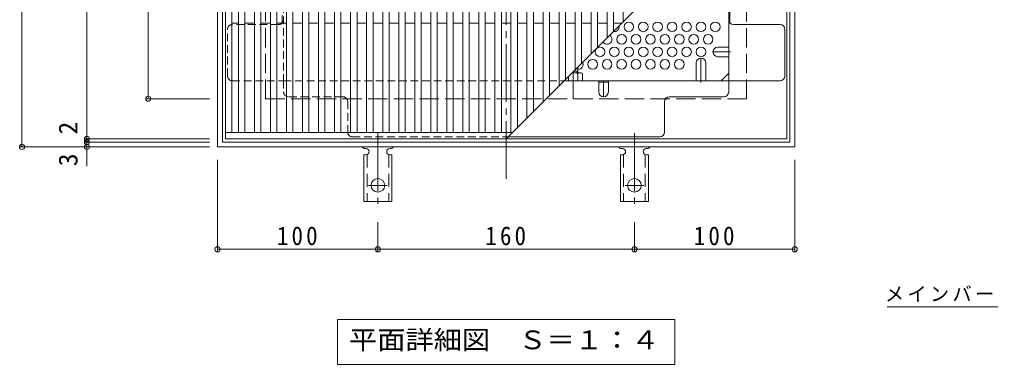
# Model space of a CAD drawing. Units: millimetres at full size, sheet at 1:4. Extents: x -822 to 976, y -780 to 766.
# Drawn here: x -798 to -193, y 128 to 343 of the extents above; entities that cross this region are included whole.
import ezdxf
from ezdxf.enums import TextEntityAlignment as Align

# ---------------------------------------------------------------- set-up
doc = ezdxf.new("R2010")
doc.units = ezdxf.units.MM
doc.header["$LTSCALE"] = 4
doc.header["$PDMODE"] = 32
doc.header["$PDSIZE"] = 3.2
for name, pattern in [('CHAIN1', [8, 5, -1, 1, -1]), ('CHAIN2', [12, 9, -1, 1, -1]), ('DASHED1', [1.8, 1.2, -0.6]), ('DASHED2', [3, 2, -1]), ('DASHED3', [4, 3, -1])]:
    doc.linetypes.add(name, pattern=pattern)
for name, color, linetype, lineweight in [('A-1', 2, 'DASHED3', 9), ('A-2', 3, 'Continuous', 9), ('A-4', 7, 'Continuous', 9), ('A-5', 7, 'Continuous', 9), ('A-6', 2, 'Continuous', 9), ('A-7', 2, 'Continuous', 9), ('A-8', 2, 'Continuous', 9), ('A-A', 3, 'Continuous', 9), ('A-B', 2, 'Continuous', 9), ('F-5_F-5ﾚｲﾔ', 7, 'Continuous', 9)]:
    doc.layers.add(name, color=color, linetype=linetype, lineweight=lineweight)
doc.styles.add('ＭＳ ゴシック', font='')
doc.styles.get('ＭＳ ゴシック').set_extended_font_data('MS Gothic')

msp = doc.modelspace()

# ---------------------------------------------------------------- linework, layer by layer
at = {"layer": 'A-1'}
for p, q in [((-644.713, 593.162), (-644.713, 293.162)), ((-344.713, 593.162), (-344.713, 293.162)), ((-344.713, 293.162), (-644.713, 293.162))]:
    msp.add_line(p, q, dxfattribs=at)
at = {"layer": 'A-1', "linetype": 'Continuous'}
for points in [[(-674.713, 623.162), (-674.713, 263.162), (-314.713, 263.162), (-314.713, 623.162)], [(-671.713, 620.162), (-671.713, 266.162), (-317.713, 266.162), (-317.713, 620.162)]]:
    msp.add_lwpolyline(points, close=True, dxfattribs=at)
at = {"layer": 'A-2'}
for p, q in [((-669.713, 618.161), (-669.713, 268.161)), ((-319.713, 618.161), (-319.713, 268.162)), ((-665.713, 614.161), (-665.713, 272.161)), ((-661.713, 614.161), (-661.713, 272.161)), ((-657.713, 614.161), (-657.713, 272.161)), ((-651.713, 614.161), (-651.713, 272.161)), ((-647.713, 614.161), (-647.713, 272.161)), ((-641.713, 614.161), (-641.713, 272.161)), ((-637.713, 614.161), (-637.713, 272.161)), ((-631.713, 614.161), (-631.713, 272.161)), ((-627.713, 614.161), (-627.713, 272.161)), ((-621.713, 614.161), (-621.713, 272.161)), ((-617.713, 614.161), (-617.713, 272.161)), ((-611.713, 614.161), (-611.713, 272.161)), ((-607.713, 614.161), (-607.713, 272.161)), ((-601.713, 614.161), (-601.713, 272.161)), ((-597.713, 614.161), (-597.713, 272.161)), ((-591.713, 614.161), (-591.713, 272.161)), ((-587.713, 614.161), (-587.713, 272.161)), ((-581.713, 614.161), (-581.713, 272.161)), ((-577.713, 614.161), (-577.713, 272.161)), ((-571.713, 614.161), (-571.713, 272.161)), ((-567.713, 614.161), (-567.713, 272.161)), ((-561.713, 614.161), (-561.713, 272.161)), ((-557.713, 614.161), (-557.713, 272.161)), ((-551.713, 614.161), (-551.713, 272.161)), ((-547.713, 614.161), (-547.713, 272.161)), ((-541.713, 614.161), (-541.713, 272.161)), ((-537.713, 614.161), (-537.713, 272.161)), ((-531.713, 614.161), (-531.713, 272.161)), ((-527.713, 614.161), (-527.713, 272.161)), ((-521.713, 614.161), (-521.713, 272.161)), ((-517.713, 614.161), (-517.713, 272.161)), ((-511.713, 614.161), (-511.713, 272.161)), ((-507.713, 614.161), (-507.713, 272.161)), ((-501.713, 614.161), (-501.713, 272.161)), ((-497.713, 614.161), (-497.713, 272.161)), ((-491.713, 614.161), (-491.713, 272.161)), ((-487.713, 614.161), (-487.713, 275.162)), ((-481.713, 614.161), (-481.713, 281.162)), ((-477.713, 614.161), (-477.713, 285.162)), ((-471.713, 614.161), (-471.713, 291.162)), ((-467.713, 614.161), (-467.713, 295.162)), ((-461.713, 614.161), (-461.713, 301.162)), ((-457.713, 614.161), (-457.713, 305.162)), ((-451.713, 614.161), (-451.713, 311.162)), ((-447.713, 614.161), (-447.713, 315.162)), ((-441.713, 614.161), (-441.713, 321.162)), ((-437.713, 614.161), (-437.713, 325.162)), ((-431.713, 614.161), (-431.713, 331.162)), ((-427.713, 614.161), (-427.713, 335.162)), ((-421.713, 614.161), (-421.713, 341.162)), ((-494.713, 268.162), (-319.713, 443.162)), ((-661.713, 340.161), (-665.713, 340.161)), ((-651.713, 340.161), (-657.713, 340.161)), ((-641.713, 340.161), (-647.713, 340.161)), ((-631.713, 340.161), (-637.713, 340.161)), ((-621.713, 340.161), (-627.713, 340.161)), ((-611.713, 340.161), (-617.713, 340.161)), ((-601.713, 340.161), (-607.713, 340.161)), ((-591.713, 340.161), (-597.713, 340.161)), ((-581.713, 340.161), (-587.713, 340.161)), ((-571.713, 340.161), (-577.713, 340.161)), ((-561.713, 340.161), (-567.713, 340.161)), ((-551.713, 340.161), (-557.713, 340.161)), ((-541.713, 340.161), (-547.713, 340.161)), ((-531.713, 340.161), (-537.713, 340.161)), ((-521.713, 340.161), (-527.713, 340.161)), ((-511.713, 340.161), (-517.713, 340.161)), ((-501.713, 340.161), (-507.713, 340.161)), ((-491.713, 340.161), (-497.713, 340.161)), ((-481.713, 340.161), (-487.713, 340.161)), ((-471.713, 340.161), (-477.713, 340.161)), ((-461.713, 340.161), (-467.713, 340.161)), ((-451.713, 340.161), (-457.713, 340.161)), ((-441.713, 340.161), (-447.713, 340.161)), ((-431.713, 340.161), (-437.713, 340.161)), ((-422.714, 340.161), (-427.713, 340.161)), ((-669.713, 272.161), (-490.714, 272.161)), ((-669.713, 268.162), (-319.713, 268.162))]:
    msp.add_line(p, q, dxfattribs=at)
at = {"layer": 'A-4'}
for p, q in [((-796.663, 623.162), (-796.663, 263.162)), ((-756.152, 618.161), (-756.152, 268.162)), ((-717.912, 593.162), (-717.912, 293.162)), ((-719.112, 293.162), (-679.713, 293.162)), ((-757.352, 268.162), (-679.713, 268.162)), ((-756.152, 268.162), (-756.152, 266.162)), ((-797.863, 263.162), (-679.713, 263.162)), ((-757.352, 266.162), (-679.713, 266.162)), ((-756.152, 266.162), (-756.152, 263.162)), ((-756.152, 263.162), (-756.152, 251.076)), ((-674.713, 198.115), (-674.713, 255.162)), ((-314.713, 198.115), (-314.713, 255.162)), ((-574.713, 198.115), (-574.713, 216.229)), ((-414.713, 198.115), (-414.713, 216.23)), ((-674.713, 199.315), (-574.713, 199.315)), ((-574.713, 199.315), (-414.713, 199.315)), ((-414.713, 199.315), (-314.713, 199.315))]:
    msp.add_line(p, q, dxfattribs=at)
for p in [(-717.912, 293.162), (-756.152, 268.162), (-756.152, 266.162), (-796.663, 263.162), (-756.152, 263.162), (-674.713, 199.315), (-574.713, 199.315), (-414.713, 199.315), (-314.713, 199.315)]:
    msp.add_point(p, dxfattribs=at)
at = {"layer": 'A-5'}
for p, q in [((-599.913, 155.518), (-389.513, 155.518)), ((-599.913, 155.518), (-599.913, 127.518)), ((-389.513, 155.518), (-389.513, 127.518)), ((-599.913, 127.518), (-389.513, 127.518))]:
    msp.add_line(p, q, dxfattribs=at)
at = {"layer": 'A-6'}
for centre in [(-418.213, 337.94), (-409.213, 337.94), (-400.213, 337.94), (-391.213, 337.94), (-382.213, 337.94), (-373.213, 337.94), (-364.213, 337.94), (-422.713, 330.146), (-413.713, 330.146), (-404.713, 330.146), (-395.713, 330.146), (-386.713, 330.146), (-377.713, 330.146), (-368.713, 330.146), (-436.213, 322.352), (-427.213, 322.352), (-418.213, 322.352), (-409.213, 322.352), (-400.213, 322.352), (-391.213, 322.352), (-382.213, 322.352), (-373.213, 322.352), (-440.713, 314.557), (-431.713, 314.557), (-422.713, 314.557), (-413.713, 314.557), (-404.713, 314.557), (-395.713, 314.557), (-386.713, 314.557)]:
    msp.add_circle(centre, 3, dxfattribs=at)
for centre, start, end in [((-427.213, 337.94), 257.47221, 12.52779), ((-431.713, 330.146), 211.13903, 58.86097), ((-449.713, 314.557), 266.17745, 25.80165)]:
    msp.add_arc(centre, 3, start, end, dxfattribs=at)
at = {"layer": 'A-7', "linetype": 'CHAIN2'}
msp.add_line((-494.713, 243.162), (-494.713, 643.162), dxfattribs=at)
at = {"layer": 'A-7', "linetype": 'DASHED1'}
for p, q in [((-633.513, 581.966), (-633.513, 304.359)), ((-634.313, 340.32), (-634.313, 424.701)), ((-636.513, 339.36), (-665.516, 339.36)), ((-668.516, 307.359), (-668.516, 336.36)), ((-665.516, 304.359), (-633.513, 304.359)), ((-633.513, 304.359), (-633.513, 297.359)), ((-633.513, 304.359), (-458.516, 304.359)), ((-596.512, 294.359), (-630.513, 294.359)), ((-593.512, 291.359), (-593.512, 272.359)), ((-590.512, 269.359), (-493.516, 269.359))]:
    msp.add_line(p, q, dxfattribs=at)
at = {"layer": 'A-7'}
for p, q in [((-355.913, 297.359), (-355.913, 406.962)), ((-355.113, 340.32), (-355.113, 407.762)), ((-323.909, 339.36), (-352.913, 339.36)), ((-320.909, 307.359), (-320.909, 336.36)), ((-360.525, 304.359), (-355.913, 308.971)), ((-458.516, 304.359), (-323.909, 304.359)), ((-436.963, 303.559), (-430.963, 303.559)), ((-395.914, 272.359), (-395.914, 291.359)), ((-392.914, 294.359), (-358.913, 294.359)), ((-493.516, 269.359), (-398.914, 269.359))]:
    msp.add_line(p, q, dxfattribs=at)
at = {"layer": 'A-7', "linetype": 'DASHED1'}
for centre, start, end in [((-665.516, 336.36), 90, 180), ((-636.513, 342.36), 270, 0), ((-665.516, 307.359), 180, 270), ((-630.513, 297.359), 180, 270), ((-596.512, 291.359), 0, 90), ((-590.512, 272.359), 180, 270)]:
    msp.add_arc(centre, 3, start, end, dxfattribs=at)
at = {"layer": 'A-7'}
for centre, start, end in [((-352.913, 342.36), 180, 270), ((-323.909, 336.36), 0, 90), ((-323.909, 307.359), 270, 0), ((-358.913, 297.359), 270, 0), ((-392.914, 291.359), 90, 180), ((-398.914, 272.359), 270, 0)]:
    msp.add_arc(centre, 3, start, end, dxfattribs=at)
at = {"layer": 'A-8', "linetype": 'CHAIN1'}
for p, q in [((-354.713, 322.352), (-365.713, 322.352)), ((-373.213, 303.159), (-373.213, 318.509)), ((-433.963, 304.359), (-433.963, 294.359))]:
    msp.add_line(p, q, dxfattribs=at)
at = {"layer": 'A-8'}
for p, q in [((-362.713, 325.352), (-355.913, 325.352)), ((-376.213, 315.509), (-376.213, 304.359)), ((-370.213, 315.509), (-370.213, 304.359)), ((-362.713, 319.352), (-355.913, 319.352)), ((-436.963, 297.359), (-436.963, 304.359)), ((-430.963, 297.359), (-430.963, 304.359))]:
    msp.add_line(p, q, dxfattribs=at)
for centre, start, end in [((-362.713, 322.352), 90, 270), ((-373.213, 315.509), 0, 180), ((-433.963, 297.359), 180, 0)]:
    msp.add_arc(centre, 3, start, end, dxfattribs=at)
at = {"layer": 'A-A', "color": 7, "linetype": 'CHAIN2'}
for p, q in [((-574.713, 271.63), (-574.713, 224.229)), ((-414.713, 271.63), (-414.713, 224.23)), ((-580.489, 239.161), (-568.937, 239.161)), ((-420.489, 239.162), (-408.937, 239.162))]:
    msp.add_line(p, q, dxfattribs=at)
at = {"layer": 'A-A'}
for p, q in [((-582.713, 262.161), (-582.213, 262.161)), ((-567.217, 262.161), (-566.704, 262.161)), ((-422.713, 262.162), (-422.213, 262.162)), ((-407.218, 262.162), (-406.705, 262.162)), ((-583.463, 258.161), (-582.213, 258.161)), ((-583.463, 258.161), (-583.463, 229.161)), ((-565.963, 258.161), (-567.213, 258.161)), ((-565.963, 258.161), (-565.963, 229.161)), ((-423.463, 258.162), (-422.213, 258.162)), ((-423.463, 258.162), (-423.463, 229.162)), ((-405.963, 258.162), (-407.213, 258.162)), ((-405.963, 258.162), (-405.963, 229.162)), ((-565.963, 229.161), (-583.463, 229.161)), ((-405.963, 229.162), (-423.463, 229.162))]:
    msp.add_line(p, q, dxfattribs=at)
at = {"layer": 'A-A', "linetype": 'DASHED2'}
for p, q in [((-581.463, 258.307), (-581.463, 229.161)), ((-567.963, 258.307), (-567.963, 229.161)), ((-421.463, 258.308), (-421.463, 229.162)), ((-407.963, 258.308), (-407.963, 229.162))]:
    msp.add_line(p, q, dxfattribs=at)
at = {"layer": 'A-A'}
for centre in [(-574.713, 239.161), (-414.713, 239.162)]:
    msp.add_circle(centre, 4.25, dxfattribs=at)
for centre, start, end in [((-582.713, 264.161), 209.99951, 269.72403), ((-582.213, 260.161), 270, 90), ((-567.213, 260.161), 90.13329, 270), ((-566.713, 264.161), 270.24162, 330.00072), ((-422.713, 264.162), 209.99951, 269.72403), ((-422.213, 260.162), 270, 90), ((-407.213, 260.162), 90.13329, 270), ((-406.713, 264.162), 270.24162, 330.00072)]:
    msp.add_arc(centre, 2, start, end, dxfattribs=at)
at = {"layer": 'A-B'}
for p, q in [((-453.516, 309.359), (-447.913, 309.359)), ((-450.05, 308.926), (-450.05, 304.359)), ((-447.913, 309.359), (-447.163, 308.926)), ((-447.163, 304.359), (-447.163, 308.926)), ((-458.516, 304.359), (-447.163, 304.359)), ((-455.776, 307.099), (-455.776, 304.359))]:
    msp.add_line(p, q, dxfattribs=at)
at = {"layer": 'A-B', "color": 3, "linetype": 'CHAIN2'}
msp.add_line((-452.913, 309.962), (-452.913, 293.037), dxfattribs=at)
at = {"layer": 'A-B', "color": 3}
for p, q in [((-452.516, 310.359), (-449.913, 310.359)), ((-450.413, 310.359), (-450.413, 309.359)), ((-449.913, 312.962), (-449.913, 309.359))]:
    msp.add_line(p, q, dxfattribs=at)
at = {"layer": 'A-B'}
for centre, radius, start, end in [((-452.913, 299.676), 9.683, 72.79973, 93.69312), ((-448.573, 306.624), 2.735, 90.2103, 122.68507), ((-448.808, 306.077), 3.29, 59.99998, 86.07924)]:
    msp.add_arc(centre, radius, start, end, dxfattribs=at)
at = {"layer": 'F-5_F-5ﾚｲﾔ'}
msp.add_line((-257.078, 163.471), (-81.864, 163.471), dxfattribs=at)

# ---------------------------------------------------------------- texts
at = {"layer": 'A-4', "color": 2, "style": 'ＭＳ ゴシック'}
for s, p in [('2', (-758.552, 270.845)), ('3', (-758.552, 251.076))]:
    msp.add_text(s, height=11.73, rotation=90, dxfattribs=at).set_placement(p, align=Align.BOTTOM_LEFT)
at = {"layer": 'A-4', "color": 2, "char_height": 11.73, "attachment_point": 7, "style": 'ＭＳ ゴシック'}
for s, insert in [('\\T1.27;\\W0.9;100', (-637.713, 201.715)), ('\\T1.27;\\W0.9;160', (-507.713, 201.715)), ('\\T1.27;\\W0.9;100', (-377.713, 201.715))]:
    msp.add_mtext(s, dxfattribs=dict(at, insert=insert))
at = {"layer": 'A-5', "color": 2, "style": 'ＭＳ ゴシック', "width": 1.1}
msp.add_text('平面詳細図\u3000Ｓ＝１：４', height=11.73, dxfattribs=at).set_placement((-592.713, 133.518), align=Align.BOTTOM_LEFT)
at = {"layer": 'F-5_F-5ﾚｲﾔ', "insert": (-258.503, 166.151), "char_height": 8.798, "attachment_point": 7, "style": 'ＭＳ ゴシック'}
msp.add_mtext('\\T1.17;メインバー表面\u3000Ｓ＝１：１', dxfattribs=at)

doc.saveas('drawing.dxf')
